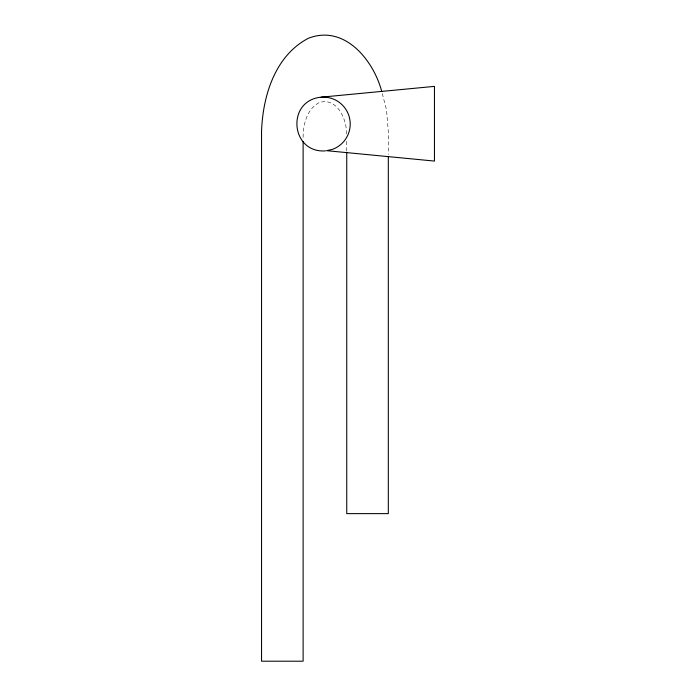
<?xml version="1.0" encoding="UTF-8"?>
<svg xmlns="http://www.w3.org/2000/svg" width="696" height="696" viewBox="0 0 696 696"><rect width="100%" height="100%" fill="white"/><g stroke="black" fill="none" stroke-linecap="round" stroke-linejoin="round"><path stroke-width="0.52" stroke-dasharray="3.48 2.61" d="M382.261 93.525L386.506 109.794L388.316 131.657L388.316 154.442M346.582 133.989C346.895 119.46 337.073 96.988 319.29 102.529C306.284 109.429 302.864 125.671 303.117 139.244M346.747 141.401L346.747 151.171"/><path stroke-width="1.04" d="M321.065 97.188A26.944 26.944 0 0 1 332.41 149.388L326.52 150.667L434.452 161.072L434.452 86.382L321.065 97.188C286.039 100.52 290.432 153.39 325.537 150.884M381.73 91.489C373.535 60.195 344.52 24.238 308.432 38.245C274.894 55.723 262.714 96.205 261.548 131.657L261.548 661.2L303.117 661.2L303.117 141.419M388.316 156.609L388.316 513.631L346.747 513.631L346.747 152.259"/></g></svg>
